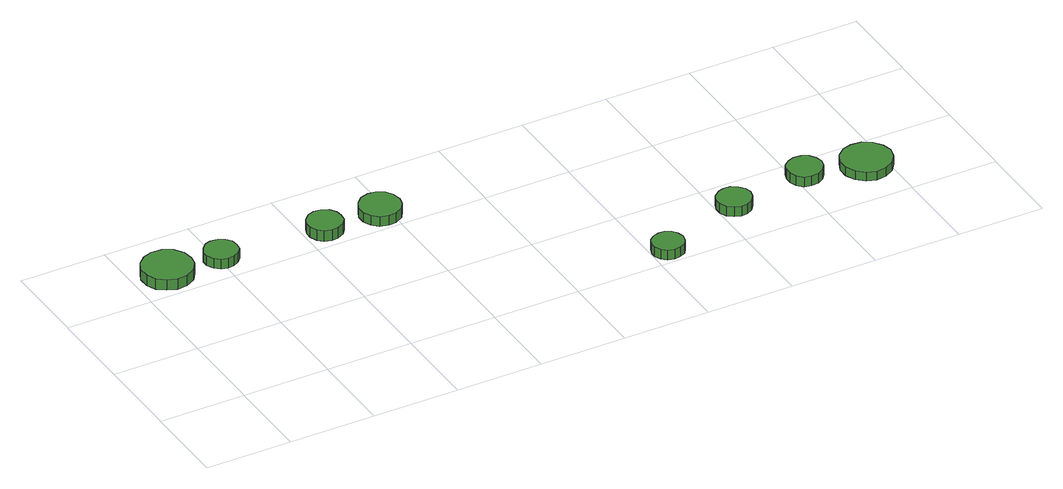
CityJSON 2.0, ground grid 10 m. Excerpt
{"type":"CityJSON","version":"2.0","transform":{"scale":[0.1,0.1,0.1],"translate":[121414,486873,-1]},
"CityObjects":{
"tree1":{"type":"SolitaryVegetationObject","attributes":{"function":"something"},"geometry":[{"type":"MultiSurface","lod":"1","boundaries":[[[0,1,2,3,4,5,6,7,8,9,10,11,12,13,14]],[[15,16,17,18,19,20,21,22,23,24,25,26,27,28,29]],[[0,29,28,1]],[[1,28,27,2]],[[2,27,26,3]],[[3,26,25,4]],[[4,25,24,5]],[[5,24,23,6]],[[6,23,22,7]],[[7,22,21,8]],[[8,21,20,9]],[[9,20,19,10]],[[10,19,18,11]],[[11,18,17,12]],[[12,17,16,13]],[[13,16,15,14]],[[14,15,29,0]]]}]},
"tree2":{"type":"SolitaryVegetationObject","attributes":{"function":"something"},"geometry":[{"type":"MultiSurface","lod":"1","boundaries":[[[30,31,32,33,34,35,36,37,38,39,40,41,42,43,44]],[[45,46,47,48,49,50,51,52,53,54,55,56,57,58,59]],[[30,59,58,31]],[[31,58,57,32]],[[32,57,56,33]],[[33,56,55,34]],[[34,55,54,35]],[[35,54,53,36]],[[36,53,52,37]],[[37,52,51,38]],[[38,51,50,39]],[[39,50,49,40]],[[40,49,48,41]],[[41,48,47,42]],[[42,47,46,43]],[[43,46,45,44]],[[44,45,59,30]]]}]},
"tree3":{"type":"SolitaryVegetationObject","attributes":{"function":"something"},"geometry":[{"type":"MultiSurface","lod":"1","boundaries":[[[60,61,62,63,64,65,66,67,68,69,70,71,72,73,74]],[[75,76,77,78,79,80,81,82,83,84,85,86,87,88,89]],[[60,89,88,61]],[[61,88,87,62]],[[62,87,86,63]],[[63,86,85,64]],[[64,85,84,65]],[[65,84,83,66]],[[66,83,82,67]],[[67,82,81,68]],[[68,81,80,69]],[[69,80,79,70]],[[70,79,78,71]],[[71,78,77,72]],[[72,77,76,73]],[[73,76,75,74]],[[74,75,89,60]]]}]},
"tree4":{"type":"SolitaryVegetationObject","attributes":{"function":"something"},"geometry":[{"type":"MultiSurface","lod":"1","boundaries":[[[90,91,92,93,94,95,96,97,98,99,100,101,102,103,104]],[[105,106,107,108,109,110,111,112,113,114,115,116,117,118,119]],[[90,119,118,91]],[[91,118,117,92]],[[92,117,116,93]],[[93,116,115,94]],[[94,115,114,95]],[[95,114,113,96]],[[96,113,112,97]],[[97,112,111,98]],[[98,111,110,99]],[[99,110,109,100]],[[100,109,108,101]],[[101,108,107,102]],[[102,107,106,103]],[[103,106,105,104]],[[104,105,119,90]]]}]},
"tree5":{"type":"SolitaryVegetationObject","attributes":{"function":"something"},"geometry":[{"type":"MultiSurface","lod":"1","boundaries":[[[120,121,122,123,124,125,126,127,128,129,130,131,132,133,134]],[[135,136,137,138,139,140,141,142,143,144,145,146,147,148,149]],[[120,149,148,121]],[[121,148,147,122]],[[122,147,146,123]],[[123,146,145,124]],[[124,145,144,125]],[[125,144,143,126]],[[126,143,142,127]],[[127,142,141,128]],[[128,141,140,129]],[[129,140,139,130]],[[130,139,138,131]],[[131,138,137,132]],[[132,137,136,133]],[[133,136,135,134]],[[134,135,149,120]]]}]},
"tree6":{"type":"SolitaryVegetationObject","attributes":{"function":"something"},"geometry":[{"type":"MultiSurface","lod":"1","boundaries":[[[150,151,152,153,154,155,156,157,158,159,160,161,162,163,164]],[[165,166,167,168,169,170,171,172,173,174,175,176,177,178,179]],[[150,179,178,151]],[[151,178,177,152]],[[152,177,176,153]],[[153,176,175,154]],[[154,175,174,155]],[[155,174,173,156]],[[156,173,172,157]],[[157,172,171,158]],[[158,171,170,159]],[[159,170,169,160]],[[160,169,168,161]],[[161,168,167,162]],[[162,167,166,163]],[[163,166,165,164]],[[164,165,179,150]]]}]},
"tree7":{"type":"SolitaryVegetationObject","attributes":{"function":"something"},"geometry":[{"type":"MultiSurface","lod":"1","boundaries":[[[180,181,182,183,184,185,186,187,188,189,190,191,192,193,194]],[[195,196,197,198,199,200,201,202,203,204,205,206,207,208,209]],[[180,209,208,181]],[[181,208,207,182]],[[182,207,206,183]],[[183,206,205,184]],[[184,205,204,185]],[[185,204,203,186]],[[186,203,202,187]],[[187,202,201,188]],[[188,201,200,189]],[[189,200,199,190]],[[190,199,198,191]],[[191,198,197,192]],[[192,197,196,193]],[[193,196,195,194]],[[194,195,209,180]]]}]},
"tree8":{"type":"SolitaryVegetationObject","attributes":{"function":"something"},"geometry":[{"type":"MultiSurface","lod":"1","boundaries":[[[210,211,212,213,214,215,216,217,218,219,220,221,222,223,224]],[[225,226,227,228,229,230,231,232,233,234,235,236,237,238,239]],[[210,239,238,211]],[[211,238,237,212]],[[212,237,236,213]],[[213,236,235,214]],[[214,235,234,215]],[[215,234,233,216]],[[216,233,232,217]],[[217,232,231,218]],[[218,231,230,219]],[[219,230,229,220]],[[220,229,228,221]],[[221,228,227,222]],[[222,227,226,223]],[[223,226,225,224]],[[224,225,239,210]]]}]}
},
"vertices":[
[63,226,27],[61,238,27],[54,248,27],[43,254,27],[31,255,27],[20,251,27],[11,243,27],[6,232,27],[6,220,27],[11,209,27],[20,202,27],[31,198,27],[43,199,27],[54,205,27],[61,215,27],[61,215,14],[54,205,14],[43,199,14],[31,198,14],[20,202,14],[11,209,14],[6,220,14],[6,232,14],[11,243,14],[20,251,14],[31,255,14],[43,254,14],[54,248,14],[61,238,14],[63,226,14],
[118,227,25],[117,235,25],[112,241,25],[105,245,25],[97,246,25],[90,244,25],[84,238,25],[80,231,25],[80,223,25],[84,216,25],[90,210,25],[97,208,25],[105,209,25],[112,213,25],[117,219,25],[117,219,13],[112,213,13],[105,209,13],[97,208,13],[90,210,13],[84,216,13],[80,223,13],[80,231,13],[84,238,13],[90,244,13],[97,246,13],[105,245,13],[112,241,13],[117,235,13],[118,227,13],
[240,222,25],[239,230,25],[234,237,25],[226,241,25],[218,242,25],[210,239,25],[204,233,25],[201,226,25],[201,218,25],[204,210,25],[210,204,25],[218,202,25],[226,203,25],[234,207,25],[239,214,25],[239,214,12],[234,207,12],[226,203,12],[218,202,12],[210,204,12],[204,210,12],[201,218,12],[201,226,12],[204,233,12],[210,239,12],[218,242,12],[226,241,12],[234,237,12],[239,230,12],[240,222,12],
[310,222,23],[308,232,23],[303,240,23],[294,245,23],[285,246,23],[275,243,23],[268,236,23],[264,227,23],[264,218,23],[268,209,23],[275,202,23],[285,199,23],[294,200,23],[303,205,23],[308,213,23],[308,213,11],[303,205,11],[294,200,11],[285,199,11],[275,202,11],[268,209,11],[264,218,11],[264,227,11],[268,236,11],[275,243,11],[285,246,11],[294,245,11],[303,240,11],[308,232,11],[310,222,11],
[538,22,19],[536,29,19],[532,35,19],[525,39,19],[518,39,19],[511,37,19],[505,32,19],[502,25,19],[502,18,19],[505,11,19],[511,6,19],[518,4,19],[525,5,19],[532,8,19],[536,14,19],[536,14,7],[532,8,7],[525,5,7],[518,4,7],[511,6,7],[505,11,7],[502,18,7],[502,25,7],[505,32,7],[511,37,7],[518,39,7],[525,39,7],[532,35,7],[536,29,7],[538,22,7],
[640,60,19],[638,68,19],[633,74,19],[626,79,19],[618,79,19],[611,77,19],[604,71,19],[601,64,19],[601,56,19],[604,48,19],[611,43,19],[618,40,19],[626,41,19],[633,45,19],[638,52,19],[638,52,7],[633,45,7],[626,41,7],[618,40,7],[611,43,7],[604,48,7],[601,56,7],[601,64,7],[604,71,7],[611,77,7],[618,79,7],[626,79,7],[633,74,7],[638,68,7],[640,60,7],
[733,74,19],[731,82,19],[726,89,19],[719,93,19],[710,94,19],[702,91,19],[696,86,19],[693,78,19],[693,70,19],[696,62,19],[702,56,19],[710,54,19],[719,55,19],[726,59,19],[731,66,19],[731,66,7],[726,59,7],[719,55,7],[710,54,7],[702,56,7],[696,62,7],[693,70,7],[693,78,7],[696,86,7],[702,91,7],[710,94,7],[719,93,7],[726,89,7],[731,82,7],[733,74,7],
[807,59,18],[804,70,18],[797,80,18],[787,86,18],[775,87,18],[764,84,18],[755,76,18],[750,65,18],[750,53,18],[755,42,18],[764,34,18],[775,30,18],[787,32,18],[797,38,18],[804,47,18],[804,47,7],[797,38,7],[787,32,7],[775,30,7],[764,34,7],[755,42,7],[750,53,7],[750,65,7],[755,76,7],[764,84,7],[775,87,7],[787,86,7],[797,80,7],[804,70,7],[807,59,7]
]}
